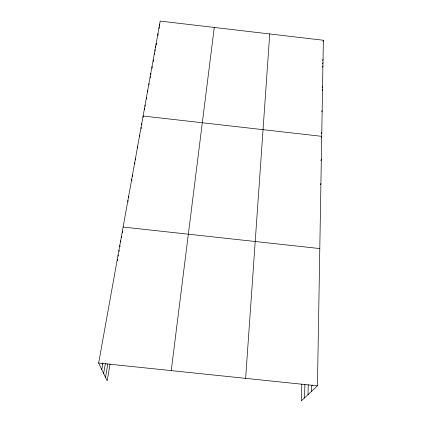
<?xml version="1.0" encoding="UTF-8"?>
<svg xmlns="http://www.w3.org/2000/svg" width="422" height="422" viewBox="0 0 422 422"><rect width="100%" height="100%" fill="white"/><g stroke="black" fill="none" stroke-linecap="round" stroke-linejoin="round"><path stroke-width="0.63" d="M301.814 383.999L301.329 400.9L317.444 385.835L323.363 40.248L160.196 21.1L98.637 363.052L107.183 380.813L110.058 364.033M311.547 391.347L311.658 385.93L312.565 385.049M307.997 394.665L308.234 384.78M304.531 397.909L304.884 384.431M245.636 378.36L269.742 33.955M171.242 370.616L214.265 27.446M105.484 377.289L107.8 363.912M103.648 373.47L105.379 363.585M101.765 369.556L102.926 362.999M322.978 41.493L323.363 40.248M322.645 60.636L323.036 59.423M322.587 63.896L322.983 62.688M322.529 67.177L322.925 65.974M322.16 87.354L322.577 86.13M322.102 90.783L322.519 89.57M321.712 111.888L322.16 110.654M321.327 133.774L321.78 132.582M321.263 137.509L321.717 136.327L143.105 116.024L143.206 117.332M320.836 160.65L321.321 159.463M320.393 184.762L320.91 183.575M98.637 363.052L317.444 385.835M123.118 227.057L319.797 248.569M102.203 363.062L102.715 364.181M117.258 259.604L117.532 260.854M118.113 254.846L118.382 256.117M118.967 250.125L119.226 251.412M119.806 245.44L120.048 246.67M120.645 240.793L120.882 242.038M121.478 236.178L121.71 237.438M122.301 231.599L122.528 232.875M127.903 200.487L128.088 201.785M128.678 196.167L128.852 197.412M131.733 179.218L131.891 180.51M132.482 175.056L132.635 176.359M134.697 162.744L134.834 164.016M135.425 158.704L135.562 159.98M137.577 146.735L137.704 148.043M139.687 135.019L139.803 136.29M141.069 127.344L141.18 128.631M141.755 123.54L141.861 124.838M144.435 108.649L144.524 109.915M145.089 104.999L145.179 106.275M146.392 97.777L146.476 99.064M147.674 90.646L147.758 91.949M148.94 83.609L149.019 84.927M150.19 76.667L150.258 77.938M150.812 73.228L150.876 74.504M152.036 66.418L152.131 68.348M153.249 59.697L153.334 61.644M154.441 53.056L154.499 54.364M155.032 49.77L155.085 51.083M155.623 46.504L155.671 47.77M156.209 43.26L156.277 45.159M157.939 33.644L158.002 35.569M159.073 27.335L159.115 28.622M159.637 24.207L159.695 26.148"/></g></svg>
